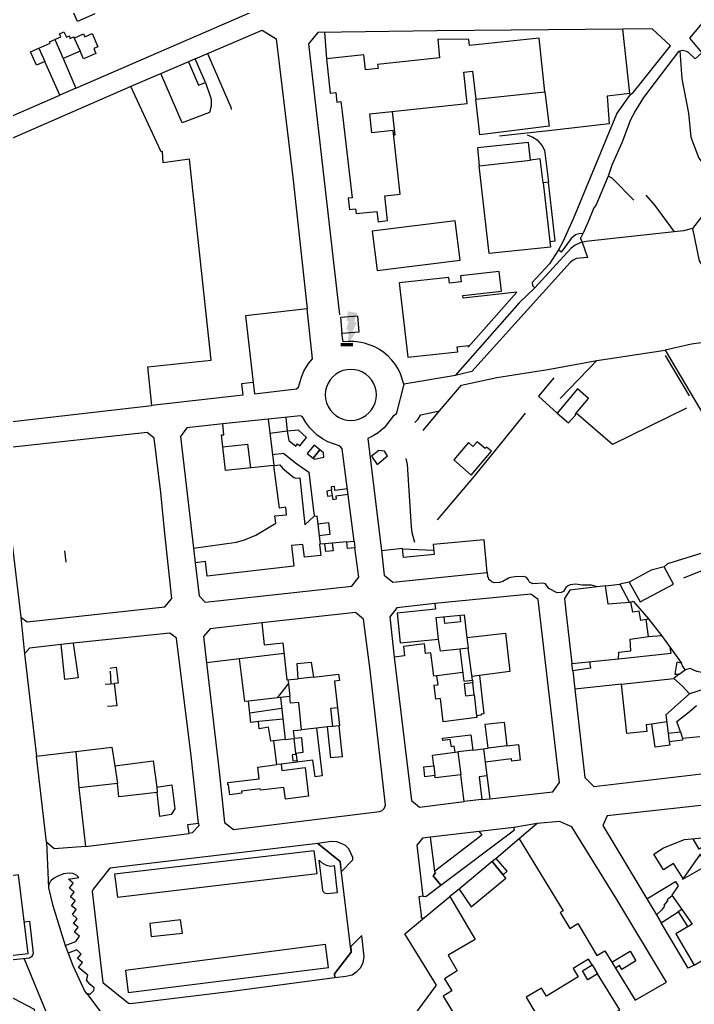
# Model space of a CAD drawing. Header units: millimetres. Extents: x 487814 to 495125, y 4392873 to 4398925.
# Drawn here: x 492548.7 to 492807.4, y 4397227.4 to 4397605 of the extents above; entities that cross this region are included whole.
import ezdxf

# ---------------------------------------------------------------- set-up
doc = ezdxf.new("R2010")
doc.units = ezdxf.units.MM
doc.layers.add('Cartografia_Base', color=8, linetype='Continuous')
doc.layers.add('Centro_de_Distribucion_indicador_pres', color=100, linetype='Continuous')

# ---------------------------------------------------------------- blocks, each defined once
blk = doc.blocks.new('PRES_BT')
blk.add_hatch(color=1).paths.add_polyline_path([(0.271, 0.546), (-0.14, 0.616), (-0.204, 0.193), (-0.118, 0.193), (-0.21, -0.175), (-0.115, -0.23), (-0.152, -0.853), (0.201, -0.285), (0.072, -0.252), (0.247, 0.135), (0.127, 0.172)])
at = {"color": 1, "lineweight": 200}
blk.add_line((-0.451, -0.837), (0.071, -0.837), dxfattribs=at)

msp = doc.modelspace()

# ---------------------------------------------------------------- linework, layer by layer
at = {"layer": 'Cartografia_Base'}
for p, q in [((492782.69, 4397576.76, 123.13), (492779.95, 4397601.43, 123.17)), ((492562.16, 4397597.51, 118.38), (492565.34, 4397590.17, 119.21)), ((492569.66, 4397598.02, 118.38), (492571.9, 4397593, 118.38)), ((492665.58, 4397600.16, 119.34), (492666.41, 4397589.97, 119.45)), ((492556.09, 4397594.13, 118.38), (492558.36, 4397589.03, 118.38)), ((492613.46, 4397588.93, 118.78), (492591.35, 4397579.45, 118.8)), ((492570.26, 4397578.77, 118.23), (492564.12, 4397576.11, 118.26)), ((492782.69, 4397576.76, 123.13), (492774.03, 4397575.75, 122.28)), ((492774.03, 4397575.75, 122.28), (492774.72, 4397565.1, 121.99)), ((492777.61, 4397568.86, 122.33), (492773.89, 4397559.83, 122.18)), ((492774.72, 4397565.1, 121.99), (492752.64, 4397562.48, 121.46)), ((492752.64, 4397562.48, 121.46), (492732.75, 4397560.39, 120.49)), ((492775.75, 4397549.27, 121.25), (492774.39, 4397545.06, 121.04)), ((492763.77, 4397521.08, 121.67), (492764.64, 4397522.96, 121.73)), ((492746.22, 4397502.14, 119.16), (492740.22, 4397496.45, 118.66)), ((492770.07, 4397474.3, 120.6), (492796.29, 4397478.33, 122.55)), ((492796.27, 4397476.3, 123.32), (492805.48, 4397460.74, 123.56)), ((492755.95, 4397459.69, 120.76), (492770.07, 4397474.3, 120.6)), ((492722.14, 4397470.12, 117.08), (492715.7, 4397468.58, 117.19)), ((492696.03, 4397465.29, 114.53), (492693.05, 4397453.67, 114.05)), ((492703.39, 4397447.45, 117.81), (492709.74, 4397455.01, 118.09)), ((492643.94, 4397451.8, 116.07), (492626.56, 4397449.99, 116.08)), ((492668.6, 4397404.3, 112.64), (492665.77, 4397404.05, 112.58)), ((492676.96, 4397405.05, 115.99), (492677.29, 4397402.45, 115.99)), ((492565.86, 4397401.34, 114.05), (492566.42, 4397396.93, 113.95)), ((492615.36, 4397402.27, 114.66), (492616.01, 4397396.74, 114.65)), ((492695.48, 4397402.03, 116.27), (492707.46, 4397401.58, 116.38)), ((492727.99, 4397393.01, 115.56), (492728.1, 4397391.64, 112.56)), ((492782.44, 4397389.27, 117.04), (492778.81, 4397388.57, 116.93)), ((492549.17, 4397375.91, 113.99), (492550.51, 4397361.74, 113.88)), ((492788.89, 4397374.97, 117.5), (492789.89, 4397375.26, 117.5)), ((492789.89, 4397375.26, 117.5), (492794.8, 4397368.77, 115.62)), ((492720.23, 4397368.1, 116.5), (492720.75, 4397363.99, 116.79)), ((492789.85, 4397368.43, 115.26), (492794.8, 4397368.77, 115.62)), ((492794.8, 4397368.77, 115.62), (492798.18, 4397364.22, 115.57)), ((492569.19, 4397365.87, 120.1), (492564.6, 4397365.35, 120.5)), ((492798.18, 4397364.22, 115.57), (492802.54, 4397358.22, 115.57)), ((492650.08, 4397361.93, 115.64), (492633.03, 4397359.85, 115.64)), ((492583.37, 4397355.19, 114.84), (492583.65, 4397350.34, 115.24)), ((492760.87, 4397355.32, 114.29), (492761.54, 4397348.26, 114.29)), ((492651.57, 4397351.84, 115.19), (492651.76, 4397350.29, 115.2)), ((492661.36, 4397352.85, 117.4), (492655.55, 4397352.15, 115.69)), ((492718.6, 4397354.69, 113.81), (492708.74, 4397353.33, 113.81)), ((492725.03, 4397353.49, 117.56), (492722.13, 4397353.12, 117.56)), ((492722.3, 4397351.69, 114.99), (492722.43, 4397350.69, 114.97)), ((492779.49, 4397350.2, 117.87), (492799.57, 4397352.37, 115.32)), ((492801.62, 4397354.03, 115.42), (492799.57, 4397352.37, 115.32)), ((492581.45, 4397350.22, 115.24), (492583.65, 4397350.34, 115.24)), ((492583.65, 4397350.34, 115.24), (492584.99, 4397350.41, 115.24)), ((492647.53, 4397344.9, 117.47), (492636.41, 4397343.69, 117.5)), ((492722.99, 4397346.04, 114.87), (492723.95, 4397338.04, 114.44)), ((492649.14, 4397340.77, 116.02), (492636.93, 4397338.99, 115.76)), ((492649.71, 4397336.8, 116.28), (492640.25, 4397335.8, 116.17)), ((492662.55, 4397333.31, 117.21), (492656.84, 4397332.69, 115.66)), ((492668.82, 4397333.99, 118.9), (492666.75, 4397333.77, 118.35)), ((492796.83, 4397335.72, 113.43), (492791.12, 4397334.87, 113.81)), ((492650.56, 4397328.97, 113.06), (492646.2, 4397328.45, 112.55)), ((492797.4, 4397331.4, 114.7), (492797.81, 4397328.09, 114.72)), ((492802.12, 4397331.89, 113.93), (492802.83, 4397329.32, 113.93)), ((492726.55, 4397325.37, 113.91), (492727.2, 4397320.2, 113.91)), ((492735.53, 4397326.47, 114.73), (492728.3, 4397325.58, 114.26)), ((492570.2, 4397324.35, 113.5), (492571.36, 4397310.38, 113.04)), ((492654.48, 4397323.7, 113.25), (492654.54, 4397323.2, 113.25)), ((492715.76, 4397324.05, 113.48), (492716.74, 4397324.17, 113.2)), ((492722.48, 4397324.87, 113.88), (492716.74, 4397324.17, 113.2)), ((492716.74, 4397324.17, 113.2), (492717.86, 4397315.45, 113.2)), ((492585.14, 4397318.8, 113.13), (492586.18, 4397312.09, 113.05)), ((492648.93, 4397319.53, 114.34), (492647.32, 4397319.34, 114.38)), ((492655.12, 4397320.93, 113.25), (492655.18, 4397320.3, 113.25)), ((492707.49, 4397318.9, 113.66), (492707.94, 4397315.11, 113.66)), ((492601.35, 4397310.7, 116.02), (492601.39, 4397308.62, 116.02)), ((492725.99, 4397305.89, 113), (492719.16, 4397305.16, 112.69)), ((492747.18, 4397296.73, 110.36), (492738.17, 4397295.21, 110.6)), ((492724.9, 4397293.65, 113.53), (492706.3, 4397291.46, 113.59)), ((492559.04, 4397289.5, 113.95), (492559.72, 4397272.01, 112.79)), ((492740.3, 4397290.9, 113.22), (492731.41, 4397283.33, 113.22)), ((492717.21, 4397271.54, 113.63), (492713.68, 4397268.74, 116.38)), ((492789.19, 4397267.83, 113.63), (492792.92, 4397261.66, 113.8)), ((492802.59, 4397263.79, 112.42), (492801.19, 4397262.86, 112.42)), ((492801.19, 4397262.86, 112.42), (492804.87, 4397257.1, 112.37)), ((492566.2, 4397249.94, 112.34), (492567.29, 4397246.99, 112.33)), ((492550.44, 4397244.86, 116.47), (492563.57, 4397213.08, 111.69)), ((492768.25, 4397242.47, 114.03), (492770.35, 4397239.06, 114.32)), ((492775.82, 4397243.47, 115.07), (492777.19, 4397241.24, 114.87)), ((492574.27, 4397231.62, 111.84), (492586.97, 4397214.9, 111.2))]:
    msp.add_line(p, q, dxfattribs=at)
for points in [[(492577.55, 4397607.3, 117.04), (492570.82, 4397604.35, 116.79), (492564.32, 4397619.33, 116.69)], [(492530.8, 4397561.64, 115.4), (492564.12, 4397576.11, 115.93), (492558.36, 4397589.03, 116.4), (492555.14, 4397587.59, 116.3), (492552.87, 4397592.69, 116.4), (492560.4, 4397596.05, 116.56), (492560.15, 4397596.61, 116.56), (492564.44, 4397598.52, 116.65), (492563.95, 4397599.63, 116.66), (492565.69, 4397600.41, 116.69), (492566.61, 4397598.35, 116.66), (492567.86, 4397598.91, 116.67), (492567.99, 4397597.8, 116.65), (492569.48, 4397598.43, 116.71), (492569.66, 4397598.02, 116.71), (492573.17, 4397599.59, 116.84), (492573.66, 4397598.5, 116.85), (492576.47, 4397599.72, 116.96), (492578.65, 4397594.68, 116.79), (492577.12, 4397594.02, 116.74), (492577.94, 4397592.12, 116.67), (492573.24, 4397590.01, 116.52), (492571.9, 4397593, 116.63), (492565.34, 4397590.17, 116.5), (492570.26, 4397578.77, 116.03), (492641.52, 4397609.71, 117.93)], [(492838.91, 4397584.64, 125.18), (492821.61, 4397603.87, 125.71), (492816.33, 4397610.03, 125.71), (492815.79, 4397610.09, 125.74), (492805.51, 4397597.92, 125.65), (492810.32, 4397592.34, 125.18), (492807.77, 4397589.99, 124.31), (492805.13, 4397592.52, 124.55), (492804.44, 4397592.91, 124.49), (492802.88, 4397593.23, 124.37), (492801.29, 4397592.9, 124.23), (492787.97, 4397575.22, 123.86), (492784.87, 4397570.17, 123.18), (492782.98, 4397566.6, 123.23), (492779.63, 4397557.84, 123.6), (492775.75, 4397549.27, 123.23)], [(492616.06, 4397590.04, 118.78), (492641.69, 4397601.03, 118.76), (492647.05, 4397597.72, 118.79), (492653.42, 4397544.64, 117.81), (492658.91, 4397494.1, 115.63)], [(492779.95, 4397601.43, 123.17), (492708.63, 4397600.74, 121.54), (492662.99, 4397600.13, 119.7), (492659.45, 4397595.76, 119.7), (492671.36, 4397491.86, 116.96)], [(492777.61, 4397568.86, 122.33), (492782.93, 4397576.4, 123.44), (492784.08, 4397577.29, 123.44), (492798.22, 4397595.08, 124.49), (492791.28, 4397601.54, 124.34), (492779.95, 4397601.43, 123.17)], [(492672.38, 4397569.52, 117.55), (492676.21, 4397536.76, 117.33), (492674.7, 4397536.58, 117.25), (492675.21, 4397532.2, 116.79), (492677.55, 4397532.47, 116.92), (492677.76, 4397530.67, 116.72), (492685.71, 4397531.53, 117.37), (492686.13, 4397527.57, 117.38), (492689.78, 4397527.96, 117.75), (492688.75, 4397537.51, 117.82), (492694.59, 4397538.14, 117.85), (492691.94, 4397562.58, 117.84), (492683.81, 4397561.7, 117.7), (492683.03, 4397568.92, 117.74), (492720.3, 4397572.95, 118.35), (492719.01, 4397584.89, 118.3), (492722.32, 4397585.25, 118.37), (492723.57, 4397574.57, 118.63), (492750.06, 4397577.35, 120.64), (492747.9, 4397597.99, 120.53), (492721.16, 4397595.18, 118.42), (492720.92, 4397597.43, 118.5), (492709.01, 4397597.52, 118.66), (492709.74, 4397590.42, 118.41), (492685.96, 4397587.85, 118.64), (492686.12, 4397586.37, 118.59), (492681.3, 4397585.85, 118.64), (492680.69, 4397591.52, 118.84), (492666.41, 4397589.97, 118.55), (492667.83, 4397576.92, 117.57), (492669.91, 4397577.15, 117.67), (492670.31, 4397573.46, 117.52), (492671.9, 4397573.63, 117.55), (492672.38, 4397569.52, 117.55)], [(492617.32, 4397579.89, 116.27), (492619.92, 4397581, 116.44), (492616.06, 4397590.04, 116.72), (492613.46, 4397588.93, 116.4), (492617.32, 4397579.89, 116.27)], [(492620.72, 4397592.04, 117.3), (492629.65, 4397571.49, 116.05), (492629.76, 4397570.61, 116.03)], [(492801.85, 4397593.09, 123.47), (492802.69, 4397582.31, 123.96), (492805.24, 4397569.22, 124.29), (492806.13, 4397559.95, 124.3), (492809.17, 4397551.95, 124.29), (492813.75, 4397545.85, 124.24), (492819.37, 4397541.26, 124.28)], [(492619.92, 4397581, 118.19), (492622.18, 4397574.51, 118.02), (492622.11, 4397571.84, 117.98), (492621.52, 4397569.51, 117.98), (492610.97, 4397565.51, 117.17), (492602.86, 4397584.38, 117.21)], [(492536.49, 4397555.52, 115.35), (492530.1, 4397552.82, 115.28), (492528.84, 4397550.68, 115.18), (492540.41, 4397452.09, 114.59), (492542.64, 4397450.49, 114.58), (492599.38, 4397457, 114.03), (492597.81, 4397471.85, 114.33), (492622.18, 4397474.43, 114.12), (492613.83, 4397551.55, 115.46), (492603.68, 4397550.1, 115.39), (492603.44, 4397554.46, 115.46), (492602.95, 4397554.4, 115.46), (492591.35, 4397579.45, 116.01), (492536.49, 4397555.52, 115.35)], [(492750.06, 4397577.35, 119.51), (492751.75, 4397564.17, 121.68), (492725.16, 4397560.94, 119.49), (492723.57, 4397574.57, 119.49)], [(492691.59, 4397569.85, 121.2), (492692.58, 4397560.74, 121.2), (492692.15, 4397560.69, 121.2)], [(492743.3, 4397560.87, 120.87), (492745.54, 4397559.99, 120.82), (492747.15, 4397558.9, 120.79), (492749.09, 4397556.72, 120.74), (492749.98, 4397554.99, 120.71), (492751.45, 4397542.7, 119.92)], [(492773.89, 4397559.83, 122.18), (492761.12, 4397528.88, 120.75), (492757, 4397519.8, 120.12), (492755.3, 4397516.75, 119.9)], [(492724.88, 4397549.03, 118.45), (492744.58, 4397551.2, 119.9), (492743.78, 4397557.96, 120.31), (492724.25, 4397555.9, 118.45), (492724.88, 4397549.03, 118.45)], [(492832.59, 4397558.23, 124.79), (492806.7, 4397524.97, 124.19), (492809.3, 4397512.55, 124.28), (492813.12, 4397506.85, 124.69)], [(492749.41, 4397542.49, 126.23), (492748.35, 4397551.62, 126.23), (492744.58, 4397551.2, 119.9)], [(492752.03, 4397519.95, 119.68), (492752.29, 4397517.79, 126.23), (492728.75, 4397515.32, 126.23), (492724.88, 4397549.03, 118.45)], [(492784.2, 4397535.87, 122.37), (492775.9, 4397544.24, 122.28), (492774.39, 4397545.06, 122.29), (492769.65, 4397533.79, 122.04), (492768.94, 4397532.86, 122.02), (492766.77, 4397527.55, 121.9), (492764.64, 4397522.96, 121.73)], [(492752.03, 4397519.95, 119.68), (492754.07, 4397520.19, 119.78), (492751.45, 4397542.7, 119.95), (492749.41, 4397542.49, 119.79), (492752.03, 4397519.95, 119.68)], [(492788.85, 4397537.73, 123.76), (492792.24, 4397533.83, 123.76), (492799.72, 4397523.69, 122.64)], [(492685.79, 4397508.87, 117.14), (492717.63, 4397512.81, 118.09), (492715.76, 4397527.93, 118.07), (492683.92, 4397523.99, 117.12), (492685.79, 4397508.87, 117.14)], [(492799.72, 4397523.69, 122.64), (492765.79, 4397520.01, 121.3), (492763.7, 4397519.49, 121.2), (492761.76, 4397518.58, 121.11), (492760.04, 4397517.3, 121.01), (492746.22, 4397502.14, 119.43)], [(492764.64, 4397522.96, 121.73), (492763.69, 4397522.99, 120.14), (492762.75, 4397522.82, 120.12), (492761.86, 4397522.47, 120.1), (492761.06, 4397521.94, 120.08), (492760.21, 4397521.06, 120.04), (492756.38, 4397515.93, 119.9), (492755.3, 4397516.75, 119.9)], [(492806.7, 4397524.97, 124.19), (492803.33, 4397524.08, 123.34), (492799.72, 4397523.69, 122.64)], [(492763.77, 4397521.08, 120.44), (492764.45, 4397519.72, 120.71), (492766.42, 4397513.84, 121.45)], [(492766.42, 4397513.84, 121.45), (492762.26, 4397513.4, 121.5), (492760.98, 4397512.82, 121.41), (492759.82, 4397511.96, 121.29), (492722.14, 4397470.12, 117.08)], [(492755.3, 4397516.75, 119.9), (492751.87, 4397511.39, 120.44), (492745.18, 4397504.19, 119.07)], [(492720.73, 4397479.39, 117.51), (492739.33, 4397500.5, 118.7), (492718.79, 4397498.29, 117.85), (492718.68, 4397499.26, 117.86), (492733.42, 4397500.91, 118.43), (492732.58, 4397508.51, 118.55), (492717.69, 4397506.85, 118), (492717.95, 4397504.48, 117.96), (492713.53, 4397503.95, 117.89), (492713.26, 4397506.21, 117.92), (492694.2, 4397504.09, 117.56), (492697.5, 4397475.54, 115.68), (492716.68, 4397477.65, 117.4), (492716.45, 4397479.53, 117.45), (492720.65, 4397480.01, 117.52), (492720.73, 4397479.39, 117.51)], [(492745.18, 4397504.19, 119.1), (492745.37, 4397503.04, 119.22), (492746.22, 4397502.14, 119.34)], [(492740.22, 4397496.45, 119.12), (492715.7, 4397468.58, 117.28), (492715.12, 4397468.48, 117.27), (492696.03, 4397465.29, 117.01), (492694.74, 4397469.24, 116.99), (492693.8, 4397471.1, 116.99), (492692.69, 4397472.85, 116.98), (492691.4, 4397474.49, 116.98), (492689.96, 4397475.99, 116.97), (492688.38, 4397477.34, 116.96), (492686.67, 4397478.52, 116.96), (492684.85, 4397479.53, 116.95), (492680.95, 4397480.98, 116.94), (492678.91, 4397481.4, 116.93), (492676.84, 4397481.62, 116.93), (492674.76, 4397481.63, 116.92), (492672.71, 4397481.44, 116.91), (492672.19, 4397484.75, 116.91)], [(492638.27, 4397465.88, 115.12), (492638.79, 4397461.51, 115.03), (492654.88, 4397463.51, 114.74), (492655.68, 4397464.04, 114.76), (492656.75, 4397467.97, 114.88), (492657.72, 4397470.26, 114.9), (492659.47, 4397473.13, 114.92), (492660.98, 4397474.96, 114.94), (492658.91, 4397494.1, 115.63), (492635.29, 4397491.45, 115.65), (492638.27, 4397465.88, 115.12)], [(492672.19, 4397484.75, 115.09), (492678.94, 4397485.31, 116.13), (492678.43, 4397491.35, 116.22), (492671.68, 4397490.79, 115.55), (492672.19, 4397484.75, 115.09)], [(492823.03, 4397487.25, 123.2), (492824.21, 4397485.45, 123.2), (492823.52, 4397484.81, 123.2), (492820.52, 4397483.55, 123.12), (492816.82, 4397482.58, 123.04), (492813.81, 4397481.55, 122.99), (492806.37, 4397480.54, 122.82), (492796.29, 4397478.33, 122.55)], [(492796.29, 4397478.33, 122.55), (492811.5, 4397452.63, 122.6), (492836.89, 4397467.56, 124.07)], [(492709.74, 4397455.01, 118.09), (492718.15, 4397464.84, 118.61), (492731.69, 4397467.75, 118.9), (492751.25, 4397470.83, 119.79), (492770.07, 4397474.3, 120.6)], [(492685.48, 4397461.13, 114.11), (492685.36, 4397462.66, 114.1), (492685, 4397464.15, 114.1), (492684.42, 4397465.57, 114.09), (492683.61, 4397466.88, 114.09), (492682.62, 4397468.05, 114.08), (492681.45, 4397469.05, 114.08), (492680.14, 4397469.85, 114.07), (492678.72, 4397470.44, 114.07), (492677.23, 4397470.79, 114.06), (492675.7, 4397470.91, 114.06), (492674.16, 4397470.79, 114.05), (492672.67, 4397470.44, 114.05), (492671.25, 4397469.85, 114.04), (492669.94, 4397469.05, 114.04), (492668.78, 4397468.05, 114.03), (492667.78, 4397466.88, 114.03), (492666.98, 4397465.57, 114.02), (492666.39, 4397464.15, 114.02), (492666.03, 4397462.66, 114.01), (492665.91, 4397461.13, 114.01), (492666.03, 4397459.6, 114), (492666.39, 4397458.1, 114), (492666.98, 4397456.68, 113.99), (492667.78, 4397455.37, 113.99), (492668.78, 4397454.21, 113.98), (492669.94, 4397453.21, 113.98), (492671.25, 4397452.41, 113.97), (492672.67, 4397451.82, 113.97), (492674.16, 4397451.46, 113.96), (492675.7, 4397451.34, 113.96), (492677.23, 4397451.46, 113.95), (492678.72, 4397451.82, 113.95), (492680.14, 4397452.41, 113.94), (492681.45, 4397453.21, 113.94), (492682.62, 4397454.21, 113.93), (492683.61, 4397455.37, 113.93), (492684.42, 4397456.68, 113.92), (492685, 4397458.1, 113.92), (492685.36, 4397459.6, 113.91), (492685.48, 4397461.13, 114.11)], [(492638.27, 4397465.88, 115.12), (492633.75, 4397465.36, 115.21), (492634.25, 4397460.99, 115.59), (492599.38, 4397457, 115.75)], [(492753.51, 4397467.69, 120.27), (492747.69, 4397460.64, 120.31), (492754.88, 4397454.06, 120.55)], [(492759.18, 4397450.41, 119.7), (492761.83, 4397453.37, 119.81), (492761.92, 4397453.97, 119.8), (492766.89, 4397459.68, 119.99), (492762.64, 4397463.4, 119.68), (492754.88, 4397454.06, 119.39), (492759.18, 4397450.41, 119.7)], [(492693.05, 4397453.67, 114.05), (492692.44, 4397453.41, 114.03), (492691.94, 4397452.98, 114.02), (492688.47, 4397448.47, 113.74), (492688, 4397448.05, 113.64), (492686.19, 4397446.62, 113.54), (492684.24, 4397445.39, 113.44), (492682.26, 4397444.39, 113.35), (492687.49, 4397401.35, 112.66)], [(492700.27, 4397450.49, 115.85), (492701.39, 4397451.73, 115.85), (492702.5, 4397453.52, 115.85), (492709.74, 4397455.01, 118.09)], [(492742.51, 4397454.1, 119.54), (492734.65, 4397444.23, 119.25), (492722.3, 4397429.21, 118.78), (492708.75, 4397413.14, 118.13)], [(492804.38, 4397456.04, 122.8), (492776.09, 4397442.04, 122.16), (492762.1, 4397454.17, 121.97)], [(492626.56, 4397449.99, 113.69), (492612.76, 4397448.55, 113.83), (492610.36, 4397445.2, 113.56), (492615.36, 4397402.27, 113.21), (492631.81, 4397404.65, 113.07), (492634.93, 4397405.55, 113.06), (492639.28, 4397407.27, 113.06), (492646.9, 4397411.86, 113.16), (492646.59, 4397414.69, 113.33), (492651.08, 4397415.15, 113.26), (492650.78, 4397418.02, 113.44), (492648.28, 4397417.7, 113.48), (492646.2, 4397434.05, 113.42), (492627.58, 4397432.09, 113.06), (492626.09, 4397445.75, 113.5), (492626.99, 4397445.85, 113.49), (492626.56, 4397449.99, 113.69)], [(492674.16, 4397404.8, 112.53), (492676.96, 4397405.05, 112.47), (492672.31, 4397440.46, 113.29), (492671.9, 4397441.13, 113.28), (492671.27, 4397441.61, 113.29), (492666.93, 4397443.16, 113.34), (492664.83, 4397444.31, 113.36), (492662.82, 4397445.74, 113.38), (492659.97, 4397448.54, 113.4), (492658.46, 4397450.58, 113.4), (492657.21, 4397452.72, 113.4), (492656.38, 4397453.09, 113.41), (492643.94, 4397451.8, 113.47), (492646.2, 4397434.05, 113.42), (492648.49, 4397434.3, 113.49), (492649.63, 4397432.83, 113.55), (492653.85, 4397429.47, 113.63), (492654.6, 4397429.13, 113.63), (492656.08, 4397429.27, 113.64), (492658.08, 4397411.24, 112.87), (492661.64, 4397414.65, 113.07), (492662.63, 4397414.77, 113.05), (492663.94, 4397403.89, 112.56)], [(492650.78, 4397452.5, 113.41), (492651.33, 4397447.15, 113.45), (492644.63, 4397446.35, 113.34)], [(492551.53, 4397374.09, 113.79), (492604.37, 4397379.89, 113.34), (492607.05, 4397383.05, 113.32), (492604.33, 4397407.96, 113.11), (492602.79, 4397423.63, 113.11), (492600.3, 4397444.55, 113.27), (492597.57, 4397446.76, 113.75), (492543.83, 4397440.81, 114.39), (492541.71, 4397438.31, 114.42), (492549.17, 4397375.91, 113.96), (492551.53, 4397374.09, 113.79)], [(492654.58, 4397441.46, 113.55), (492655.25, 4397442.29, 113.56), (492656.13, 4397441.58, 113.58), (492658.72, 4397444.79, 113.53), (492655.58, 4397447.56, 113.53), (492651.33, 4397447.15, 113.45), (492651.89, 4397443.63, 113.49), (492654.58, 4397441.46, 113.55)], [(492626.6, 4397441.14, 115.04), (492636.12, 4397442.19, 115.03), (492637.22, 4397433.11, 115.24)], [(492721.86, 4397430.39, 118.51), (492729.58, 4397439.49, 118.9), (492727.67, 4397441.06, 118.82), (492727.26, 4397440.58, 118.8), (492724.17, 4397443.13, 118.68), (492722.52, 4397441.37, 118.6), (492720.82, 4397442.85, 118.53), (492715.24, 4397436.26, 118.24), (492721.86, 4397430.39, 118.51)], [(492645.67, 4397438.2, 113.42), (492649.83, 4397438.72, 113.48), (492654.45, 4397435.01, 113.59), (492659.63, 4397431.5, 113.49), (492661.64, 4397414.65, 112.9)], [(492661.23, 4397436.82, 113.46), (492663.84, 4397440, 113.41), (492661.61, 4397441.83, 113.46), (492659, 4397438.65, 113.51), (492661.23, 4397436.82, 113.46)], [(492661.61, 4397436.47, 113.46), (492665.35, 4397437.2, 113.38), (492665.22, 4397438.91, 113.39), (492663.84, 4397440, 113.41), (492661.23, 4397436.82, 113.46), (492661.61, 4397436.47, 113.46)], [(492685.83, 4397434.45, 117.25), (492689.74, 4397437.79, 117.25), (492688.65, 4397439.52, 117.25), (492686.42, 4397439.84, 117.25), (492683.56, 4397437.6, 117.25), (492685.83, 4397434.45, 117.25)], [(492696.73, 4397436.78, 116.69), (492697.34, 4397434.47, 117.82), (492698.88, 4397410.57, 117.37), (492699.13, 4397408.31, 117.08), (492700.07, 4397404.59, 116.86)], [(492668.61, 4397422.54, 113.15), (492668.31, 4397424.53, 113.25), (492666.46, 4397424.25, 113.27), (492666.76, 4397422.26, 113.17), (492668.61, 4397422.54, 113.15)], [(492674.37, 4397425.09, 113.17), (492669.62, 4397424.41, 113.22), (492669.38, 4397426.01, 113.27), (492668.12, 4397425.82, 113.3), (492668.31, 4397424.53, 113.25)], [(492674.65, 4397422.9, 113.07), (492669.95, 4397422.22, 113.11), (492670.12, 4397421.08, 113.06), (492668.86, 4397420.89, 113.07), (492668.61, 4397422.54, 113.15)], [(492663, 4397411.68, 112.74), (492667.15, 4397412.17, 112.7), (492667.7, 4397407.58, 112.56), (492663.57, 4397407.09, 112.56)], [(492865.04, 4397413.44, 122.02), (492862.68, 4397412.71, 121.38), (492837.05, 4397408.62, 120.86), (492835.42, 4397408.25, 120.86), (492797.18, 4397396.27, 119.87), (492795.81, 4397395.19, 120.37)], [(492620, 4397397.2, 113.08), (492616.01, 4397396.74, 113.17), (492617.48, 4397384.09, 113.08), (492619.79, 4397381.64, 113.09), (492676.06, 4397387.8, 112.51), (492678.74, 4397391.24, 112.58), (492677.29, 4397402.45, 112.61), (492674.39, 4397402.2, 112.67), (492674.16, 4397404.8, 112.53), (492668.6, 4397404.3, 112.64), (492668.94, 4397401.34, 112.59), (492666.09, 4397401.02, 112.54), (492665.77, 4397404.05, 112.58), (492663.65, 4397403.86, 112.56), (492664.18, 4397399.57, 112.57), (492657.87, 4397398.89, 112.64), (492657.33, 4397403.8, 112.63), (492652.96, 4397403.3, 112.68), (492653.85, 4397395.4, 112.69), (492620.64, 4397391.65, 113.06), (492620, 4397397.2, 113.08)], [(492691.8, 4397389.23, 112.57), (492727.99, 4397393.01, 115.56), (492726.8, 4397405.52, 117.75), (492707.27, 4397403.7, 115.57), (492707.62, 4397399.85, 114.72), (492695.85, 4397398.74, 113.06), (492695.46, 4397402.24, 113.82), (492687.49, 4397401.35, 112.66), (492688.54, 4397391.93, 112.58), (492691.8, 4397389.23, 112.57)], [(492843.83, 4397406.31, 119.02), (492825.15, 4397399.63, 118.46), (492803.21, 4397390.78, 117.81)], [(492786.7, 4397381.69, 116.19), (492799.4, 4397388.57, 117.03), (492795.81, 4397395.19, 117.72), (492790.89, 4397393.85, 117.54), (492782.44, 4397389.27, 117.04), (492786.7, 4397381.69, 116.19)], [(492770.18, 4397387.51, 119.54), (492767.97, 4397388.17, 119.54), (492764.37, 4397388.08, 119.54), (492761.91, 4397388.52, 119.54), (492759.76, 4397388.26, 119.54), (492758.75, 4397387.82, 119.54), (492758.14, 4397387.29, 119.29), (492757.21, 4397385.71, 119.29), (492756.38, 4397385.27, 119.29), (492754.84, 4397385.14, 119.29), (492751.68, 4397386.85, 119.29), (492750.36, 4397388.65, 119.29), (492749.4, 4397388.96, 119.29), (492745.49, 4397388.7, 119.29), (492744.17, 4397389.31, 119.29), (492743.73, 4397390.37, 119.29), (492742.94, 4397391.16, 119.29), (492741.76, 4397391.42, 119.29), (492738.55, 4397391.33, 115.38), (492736.97, 4397391.07, 115.38), (492736.14, 4397390.81, 115.38), (492733.94, 4397389.53, 115.38), (492732.71, 4397389.14, 115.38), (492730.65, 4397389.09, 115.38), (492729.81, 4397389.36, 115.38), (492729.07, 4397389.88, 115.38), (492728.67, 4397390.28, 115.38), (492728.45, 4397391.07, 115.38), (492728.1, 4397391.64, 115.38)], [(492758.14, 4397378.16, 112.57), (492760.47, 4397358.09, 111.99), (492778.35, 4397359.88, 113.78), (492778.43, 4397362.46, 114.01), (492783.12, 4397362.98, 113.99), (492782.79, 4397367.39, 114.5), (492789.85, 4397368.43, 114.59), (492788.89, 4397374.97, 115.38), (492786.89, 4397374.6, 115.33), (492786.24, 4397378.18, 115.77), (492783.84, 4397377.74, 115.71), (492783.11, 4397381.68, 116.19), (492782.5, 4397381.44, 116.16), (492774.34, 4397380.88, 116.67), (492773.41, 4397387.91, 118.01), (492759.67, 4397386.24, 119.61), (492757.58, 4397383.02, 120.49), (492758.14, 4397378.16, 112.57)], [(492773.41, 4397387.91, 120.25), (492778.81, 4397388.57, 121.52), (492782.5, 4397381.44, 119.04)], [(492728.95, 4397306.21, 110.58), (492753.12, 4397308.9, 110.26), (492755.71, 4397312.47, 110.28), (492747.51, 4397382.59, 113.58), (492744.73, 4397384.75, 113.58), (492707.94, 4397381.05, 112.34), (492708.15, 4397378.89, 112.51), (492693.47, 4397377.41, 112.3), (492694.61, 4397366.02, 111.95), (492709.3, 4397367.49, 113.21), (492708.47, 4397375.72, 112.76), (492719.12, 4397376.8, 113.02), (492720.23, 4397368.1, 113.31), (492734.99, 4397369.76, 113.26), (492736.64, 4397354.98, 112.15), (492725.03, 4397353.49, 112.16), (492726.76, 4397338.75, 111.39), (492725.65, 4397338.62, 111.38), (492725.7, 4397338.25, 111.36), (492723.95, 4397338.04, 111.36), (492724.04, 4397337.37, 111.34), (492711.11, 4397335.77, 111.51), (492710.02, 4397344.61, 111.68), (492708.26, 4397344.39, 111.67), (492707.61, 4397349.74, 111.74), (492709.16, 4397349.93, 111.75), (492708.74, 4397353.33, 111.86), (492707.5, 4397353.18, 111.79), (492706.4, 4397362.23, 112.54), (492704.39, 4397361.99, 112.29), (492703.95, 4397365.62, 112.63), (492695.85, 4397364.63, 111.93), (492696.29, 4397361, 111.88), (492692.26, 4397360.51, 111.86), (492698.98, 4397305.52, 111.04), (492702.01, 4397303, 110.92), (492719.16, 4397305.16, 110.71), (492717.86, 4397315.45, 110.95), (492708.05, 4397314.22, 111.08), (492707.94, 4397315.11, 111.1), (492704.09, 4397314.62, 111.15), (492703.73, 4397318.49, 111.25), (492707.49, 4397318.9, 111.19), (492707, 4397322.99, 111.29), (492715.76, 4397324.05, 111.18), (492715.31, 4397326.34, 111.24), (492714.34, 4397326.1, 111.24), (492713.85, 4397329, 111.32), (492711.01, 4397328.52, 111.35), (492710.85, 4397329.43, 111.37), (492721.76, 4397330.77, 111.24), (492722.48, 4397324.87, 111.09), (492728.3, 4397325.58, 111.02), (492727.22, 4397334.8, 111.24), (492734.45, 4397335.65, 111.27), (492735.53, 4397326.47, 110.92), (492739.93, 4397326.98, 110.89), (492740.67, 4397321.02, 110.73), (492737.48, 4397320.62, 110.77), (492737.37, 4397321.47, 110.79), (492727.2, 4397320.2, 110.92), (492728.95, 4397306.21, 110.58)], [(492783.11, 4397381.68, 118.37), (492783.91, 4397381.99, 117.53), (492789.89, 4397375.26, 117.5)], [(492707.94, 4397381.05, 119.02), (492693.33, 4397379.45, 118.42), (492690.64, 4397375.97, 118.42), (492692.26, 4397360.51, 118.42)], [(492640.25, 4397335.8, 111.71), (492637.33, 4397335.46, 111.75), (492636.41, 4397343.69, 111.81), (492635.02, 4397343.54, 111.9), (492633.03, 4397359.85, 112), (492620.34, 4397358.41, 112.8), (492625.16, 4397316.7, 112.24), (492627.25, 4397297.05, 111.99), (492630.66, 4397294.39, 112), (492686.72, 4397301.3, 111.24), (492687.72, 4397301.67, 111.23), (492688.51, 4397302.41, 111.23), (492689, 4397303.78, 111.24), (492683.05, 4397355.58, 111.86), (492680.56, 4397375.13, 112.09), (492677.48, 4397377.66, 112.2), (492641.51, 4397373.72, 112.56), (492642.44, 4397365.21, 111.96), (492649.64, 4397365.99, 111.97), (492651.19, 4397351.81, 111.86), (492655.55, 4397352.15, 111.87), (492655.09, 4397358.1, 111.92), (492660.51, 4397358.62, 111.93), (492661.36, 4397352.85, 111.88), (492670.98, 4397354.04, 111.89), (492671.3, 4397351.57, 111.86), (492669.45, 4397351.34, 111.86), (492671.39, 4397334.27, 111.66), (492671.12, 4397334.24, 111.66), (492672.42, 4397322.32, 111.51), (492667.98, 4397321.92, 111.53), (492666.75, 4397333.77, 111.67), (492662.55, 4397333.31, 111.68), (492664.75, 4397314.94, 111.46), (492661.96, 4397314.59, 111.46), (492661.17, 4397321.04, 111.54), (492648.93, 4397319.53, 111.57), (492649.24, 4397317.09, 111.54), (492658.15, 4397318.2, 111.52), (492659.52, 4397307.2, 111.42), (492650.6, 4397306.08, 111.54), (492650.04, 4397310.57, 111.47), (492641.01, 4397309.46, 111.6), (492640.94, 4397310.04, 111.59), (492633.81, 4397309.15, 111.81), (492633.92, 4397308.34, 111.8), (492629.27, 4397307.76, 111.99), (492628.8, 4397311.53, 112.04), (492628.58, 4397311.5, 112.05), (492628.47, 4397312.5, 112.06), (492640.52, 4397313.79, 111.56), (492640.04, 4397318.28, 111.6), (492647.32, 4397319.34, 111.58), (492646.2, 4397328.45, 111.66), (492645.02, 4397328.3, 111.66), (492644.14, 4397333.64, 111.7), (492640.56, 4397333.04, 111.69), (492640.25, 4397335.8, 111.71)], [(492717.49, 4397376.64, 116.24), (492717.76, 4397374.03, 116.24), (492711.75, 4397373.42, 116.24), (492711.49, 4397376.03, 116.24)], [(492641.51, 4397373.72, 116.2), (492621.78, 4397371.44, 114.78), (492619.24, 4397368.44, 114.78), (492620.34, 4397358.41, 117.15)], [(492573.96, 4397287.94, 118), (492613.64, 4397292.93, 112.25), (492613.21, 4397296.37, 112.3), (492617.29, 4397296.88, 112.26), (492614.51, 4397322.71, 112.54), (492608.87, 4397367.77, 113.05), (492606.28, 4397369.77, 113.12), (492569.19, 4397365.87, 113.78), (492571.11, 4397352.58, 113.68), (492565.98, 4397351.94, 113.77), (492564.6, 4397365.35, 113.82), (492552.5, 4397363.99, 113.94), (492550.51, 4397361.74, 113.96), (492555.13, 4397322.57, 113.77), (492584.02, 4397325.98, 113.22), (492585.14, 4397318.8, 113.13), (492599.92, 4397320.8, 112.84), (492601.35, 4397310.7, 112.72), (492607.01, 4397311.51, 112.61), (492608.25, 4397302.32, 112.5), (492606.86, 4397300.15, 112.48), (492602.48, 4397299.44, 112.48), (492601.39, 4397308.62, 112.7), (492586.74, 4397307.01, 112.85), (492586.18, 4397312.09, 113.05), (492571.36, 4397310.38, 113.04), (492573.96, 4397287.94, 118)], [(492717.52, 4397363.6, 114.47), (492710.02, 4397362.78, 114.47), (492709.3, 4397367.49, 114.47)], [(492719.01, 4397351.3, 112.04), (492722.3, 4397351.69, 112.03), (492720.75, 4397363.99, 113.17), (492717.52, 4397363.6, 113.17), (492719.01, 4397351.3, 112.04)], [(492778.35, 4397359.88, 115.24), (492798.52, 4397362.09, 115.52), (492798.18, 4397364.22, 115.57)], [(492829.88, 4397365.31, 115.6), (492831.22, 4397361.68, 115.5), (492832.82, 4397352.72, 115.34), (492821.18, 4397352.78, 114.7), (492816.29, 4397353.52, 115.07), (492808.43, 4397354.99, 115.38), (492805.84, 4397356.17, 115.28), (492803.86, 4397355.72, 116.13)], [(492583.23, 4397356.28, 114.84), (492585.75, 4397356.64, 114.84), (492586.49, 4397350.56, 114.84), (492584.99, 4397350.41, 115.24)], [(492767.16, 4397358.76, 114.98), (492767.6, 4397356.25, 114.98), (492760.87, 4397355.32, 114.98), (492760.47, 4397358.09, 114.98)], [(492802.54, 4397358.22, 113.36), (492800.68, 4397358.59, 113.4), (492799.94, 4397354.06, 112.86), (492801.62, 4397354.03, 112.85), (492803.86, 4397355.72, 113.06), (492802.86, 4397357.15, 113.23), (492802.54, 4397358.22, 113.36)], [(492799.57, 4397352.37, 115.32), (492802.9, 4397349.35, 115.32), (492805.58, 4397346.51, 118.02)], [(492584.99, 4397350.41, 115.24), (492586.01, 4397341.88, 115.24), (492582.32, 4397341.54, 115.24)], [(492648.68, 4397345.03, 115.2), (492647.53, 4397344.9, 115.2), (492651.76, 4397350.29, 115.2), (492652.34, 4397345.43, 115.2)], [(492722.43, 4397350.69, 111.94), (492719.1, 4397350.29, 111.95), (492719.66, 4397345.64, 111.68), (492722.99, 4397346.04, 111.71), (492722.43, 4397350.69, 111.94)], [(492792.37, 4397326.05, 111.24), (492791.12, 4397334.87, 111.79), (492788.94, 4397334.55, 111.89), (492789.21, 4397331.99, 111.8), (492781.54, 4397331.2, 112.24), (492779.49, 4397350.2, 112.96), (492761.54, 4397348.26, 111.7), (492765.37, 4397314.42, 110.71), (492768.92, 4397310.95, 110.78), (492829.77, 4397318.11, 111.29)], [(492811.62, 4397348.39, 112.36), (492805.58, 4397346.51, 112.24), (492796.46, 4397338.38, 111.85), (492797.4, 4397331.4, 111.43), (492802.12, 4397331.89, 111.51), (492800.65, 4397335.83, 111.66), (492805.5, 4397339.58, 111.88), (492808.26, 4397341.92, 112.01)], [(492654.48, 4397323.7, 111.6), (492657.46, 4397324.03, 111.59), (492656.85, 4397329.56, 111.66), (492654.1, 4397329.36, 111.67), (492653.77, 4397332.35, 111.7), (492656.84, 4397332.69, 111.69), (492655.7, 4397343.19, 111.8), (492652.62, 4397342.86, 111.79), (492652.34, 4397345.43, 111.81), (492648.68, 4397345.03, 111.8), (492650.56, 4397328.97, 111.67), (492653.87, 4397329.33, 111.67), (492654.48, 4397323.7, 111.6)], [(492671.12, 4397334.24, 113.98), (492668.82, 4397333.99, 113.98), (492668.07, 4397340.91, 113.98), (492670.6, 4397341.18, 113.98)], [(492809.54, 4397330, 111.52), (492802.83, 4397329.32, 111.42), (492802.94, 4397328.68, 111.39), (492797.81, 4397328.09, 111.33), (492797.97, 4397326.77, 111.29), (492792.37, 4397326.05, 111.24)], [(492573.96, 4397287.94, 118), (492561.91, 4397287.04, 119.65), (492559.04, 4397289.5, 119.54), (492555.13, 4397322.57, 113.77)], [(492653.47, 4397320.76, 111.57), (492655.12, 4397320.93, 111.56), (492654.89, 4397323.24, 111.59), (492653.24, 4397323.08, 111.6), (492653.47, 4397320.76, 111.57)], [(492727.84, 4397315, 113.06), (492724.95, 4397314.66, 113.06), (492725.99, 4397305.89, 113.06), (492728.95, 4397306.21, 110.58)], [(492836.58, 4397306.61, 110.8), (492773.94, 4397299.61, 110.32), (492772.29, 4397295.91, 110.29), (492789.19, 4397267.83, 109.94), (492800.17, 4397274.53, 109.95), (492801.22, 4397272.83, 109.93), (492798.76, 4397269.27, 109.91), (492806.6, 4397258.11, 109.76), (492800.34, 4397254.43, 109.76), (492807.4, 4397242.44, 109.61)], [(492617.29, 4397296.88, 112.44), (492617.41, 4397295.82, 112.28), (492614.85, 4397293.09, 112.48), (492613.64, 4397292.93, 112.49)], [(492707.93, 4397278.46, 113.6), (492708.04, 4397277.64, 113.6), (492707.32, 4397276.67, 113.6), (492710.26, 4397273.07, 113.6), (492738.43, 4397294.34, 113.52), (492738.17, 4397295.21, 113.52), (492724.9, 4397293.65, 113.52), (492725.97, 4397292.22, 113.52), (492707.93, 4397278.46, 113.6)], [(492782.76, 4397247.76, 109.68), (492785.04, 4397244.05, 109.68), (492779.66, 4397240.76, 109.68), (492778.76, 4397242.21, 109.69), (492777.19, 4397241.24, 109.69), (492784.79, 4397228.96, 109.66), (492796.81, 4397235.87, 109.65), (492777.7, 4397267.52, 109.7), (492760.5, 4397295.46, 109.81), (492755.67, 4397297.5, 110.15), (492747.18, 4397296.73, 110.36), (492740.3, 4397290.9, 110.46), (492757.11, 4397263.22, 109.74), (492755.99, 4397262.56, 109.74), (492759.64, 4397256.43, 109.73), (492762.73, 4397258.31, 109.72), (492770.03, 4397246.08, 109.7), (492773.07, 4397247.92, 109.7), (492775.82, 4397243.47, 109.69), (492782.76, 4397247.76, 109.68)], [(492707.93, 4397278.46, 113.6), (492706.3, 4397291.46, 113.6), (492703.23, 4397291.1, 113.6), (492700.95, 4397288.36, 113.6), (492703.3, 4397268.81, 113.6), (492704.42, 4397268.66, 113.6), (492710.26, 4397273.07, 113.6), (492707.32, 4397276.67, 113.6), (492708.04, 4397277.64, 113.6), (492707.93, 4397278.46, 113.6)], [(492810.93, 4397279.88, 109.95), (492802.86, 4397275.21, 109.94), (492803.12, 4397275.59, 109.95), (492799.49, 4397281.37, 110.02), (492795.62, 4397278.97, 110.02), (492791.91, 4397285.01, 110.09), (492795.62, 4397287.4, 110.1), (492803.63, 4397290.63, 110.15), (492813.11, 4397291.5, 110.22)], [(492663.06, 4397289, 111.33), (492583.3, 4397279.56, 112.58), (492576.89, 4397271.59, 112.41), (492576.53, 4397270.58, 112.41), (492580.53, 4397235.72, 111.55), (492590.49, 4397227.84, 111.19), (492591.25, 4397227.66, 111.15), (492630.09, 4397232.44, 110.62), (492669.62, 4397237.59, 110.09), (492669.42, 4397239.09, 110.08), (492675.85, 4397247.4, 110.08), (492671.55, 4397282.15, 111.26), (492663.06, 4397289, 111.33)], [(492663.06, 4397289, 111.33), (492671.55, 4397282.15, 111.26), (492672.05, 4397278.17, 111.03), (492676.52, 4397282.77, 111.18), (492676.44, 4397283.62, 111.18), (492674.96, 4397287.06, 111.2), (492673.61, 4397288.22, 111.22), (492672.05, 4397289.09, 111.25), (492670.35, 4397289.63, 111.28), (492668.16, 4397289.82, 111.33), (492663.06, 4397289, 111.33)], [(492813.85, 4397289.5, 112.12), (492809.29, 4397286.88, 111.89), (492807.01, 4397290.87, 111.89)], [(492586.24, 4397268.46, 116.09), (492662.79, 4397277.6, 116.09), (492661.59, 4397286.27, 116.09), (492585.1, 4397277.24, 116.09), (492586.24, 4397268.46, 116.09)], [(492814.33, 4397276.24, 114.25), (492809.61, 4397285, 111.62), (492803.12, 4397275.59, 112.89)], [(492670.4, 4397270.18, 111.39), (492666.58, 4397269.7, 111.28), (492665.73, 4397269.99, 111.29), (492665.11, 4397270.66, 111.3), (492664.93, 4397271.18, 111.31), (492663.6, 4397282.62, 111.98)], [(492663.6, 4397282.62, 111.98), (492664.51, 4397281.75, 111.97), (492666.21, 4397280.8, 111.95), (492667.96, 4397280.41, 111.93), (492669.25, 4397280.57, 111.39), (492670.4, 4397270.18, 111.39)], [(492721.9, 4397264.74, 113.7), (492735.17, 4397275.78, 113.7), (492729.94, 4397282.08, 113.7), (492717.21, 4397271.54, 113.7), (492721.9, 4397264.74, 113.7)], [(492734.09, 4397277.07, 113.7), (492735.64, 4397278.41, 111.41), (492731.41, 4397283.33, 111.41), (492729.94, 4397282.08, 113.7), (492734.09, 4397277.07, 113.7)], [(492530.4, 4397244.47, 114.04), (492551.98, 4397246.84, 112.88), (492548.25, 4397277.02, 115.67), (492521.54, 4397273.56, 116.92), (492510.32, 4397272.57, 116.98), (492507.24, 4397258.11, 116.46), (492508.16, 4397256.31, 116.4), (492530.4, 4397244.47, 114.04)], [(492566.2, 4397249.94, 112.34), (492570.28, 4397251.46, 112.34), (492571.65, 4397253.47, 112.34), (492569.72, 4397255.07, 112.34), (492571.13, 4397256.89, 112.34), (492569.35, 4397258.35, 112.49), (492570.81, 4397260.18, 112.49), (492568.95, 4397261.79, 112.49), (492570.37, 4397263.67, 112.49), (492568.56, 4397265.15, 112.54), (492570.01, 4397267.11, 112.69), (492568.24, 4397268.54, 112.74), (492569.59, 4397270.33, 112.74), (492567.81, 4397271.97, 112.79), (492569.17, 4397273.8, 112.79), (492567.41, 4397275.31, 112.79), (492571.38, 4397276.03, 112.74), (492570.59, 4397276.74, 112.76), (492569.67, 4397277.28, 112.77), (492569.11, 4397277.51, 112.79), (492567.71, 4397277.67, 112.79), (492565.5, 4397277.35, 112.79), (492563.06, 4397276.42, 112.79), (492561.93, 4397275.78, 112.79), (492560.86, 4397275.03, 112.79), (492560.48, 4397274.58, 112.79), (492559.9, 4397273.34, 112.79), (492559.73, 4397272.44, 112.79), (492559.72, 4397272.01, 112.79), (492561.27, 4397265.71, 112.69), (492566.2, 4397249.94, 112.34)], [(492697.85, 4397220.14, 109.55), (492708.51, 4397234.76, 109.59), (492696.46, 4397254.43, 109.63), (492713.68, 4397268.74, 110.31), (492723.43, 4397252.26, 109.98), (492712.96, 4397246.19, 109.75), (492716.51, 4397240.25, 109.66), (492711.59, 4397237.19, 109.62), (492714.48, 4397232.53, 109.63), (492711.12, 4397230.44, 109.6), (492719.5, 4397216.56, 109.61)], [(492703.3, 4397268.81, 110.6), (492701.8, 4397268.61, 110.44), (492702.68, 4397261.63, 110.6), (492702.69, 4397260.53, 109.58), (492703.18, 4397260.5, 109.58), (492703.43, 4397260.12, 110.16)], [(492798.95, 4397269, 112.42), (492797.03, 4397267.38, 112.42), (492797.19, 4397267.1, 112.42), (492795.69, 4397265.33, 112.42), (492795.92, 4397264.96, 112.42), (492794.84, 4397263.5, 112.42), (492792.92, 4397261.66, 112.42), (492794.75, 4397258.57, 112.42), (492801.19, 4397262.86, 112.42)], [(492550.47, 4397259.02, 116.47), (492552.45, 4397259.27, 116.47), (492553.83, 4397246.91, 116.47), (492553.62, 4397246.21, 116.47), (492553.2, 4397245.6, 116.47), (492552.47, 4397245.1, 116.47), (492543.9, 4397244.16, 116.47), (492543.71, 4397245.93, 116.47)], [(492599.17, 4397253.33, 111.95), (492611.12, 4397254.68, 111.75), (492610.39, 4397259.75, 112.19), (492598.59, 4397258.41, 112.09), (492599.17, 4397253.33, 111.95)], [(492807.4, 4397242.44, 111.57), (492805.09, 4397241.18, 111.57), (492794.75, 4397258.57, 111.69)], [(492669.62, 4397237.59, 110.09), (492673.81, 4397238.13, 110.03), (492676.24, 4397238.71, 110.03), (492678.05, 4397239.95, 110.03), (492679.51, 4397241.53, 110.04), (492680.43, 4397243.46, 110.05), (492680.75, 4397245.59, 110.07), (492679.93, 4397253.74, 110.49), (492675.64, 4397249.49, 110.44), (492675.85, 4397247.4, 110.08), (492669.42, 4397239.09, 110.08), (492669.62, 4397237.59, 110.09)], [(492807.4, 4397242.44, 109.61), (492826.86, 4397253.9, 109.61)], [(492495.91, 4397205.16, 115.2), (492482.14, 4397224.46, 116.48), (492499.96, 4397247.98, 116.63), (492503.29, 4397251.98, 116.6), (492517.52, 4397244.7, 115.03), (492554.21, 4397225.51, 112.22), (492555.35, 4397216.51, 112.19), (492541.54, 4397205.16, 112.32)], [(492590.36, 4397231.87, 115.64), (492667.17, 4397241.52, 115.64), (492665.99, 4397250.28, 115.64), (492589.3, 4397240.36, 115.64), (492590.36, 4397231.87, 115.64)], [(492574.72, 4397231.38, 111.84), (492575.82, 4397231.39, 111.84), (492577.14, 4397232.64, 111.69), (492577.3, 4397233.46, 111.73), (492577.24, 4397233.67, 111.74), (492575.75, 4397234.92, 111.99), (492574.35, 4397236.65, 112.24), (492574.81, 4397238.53, 112.29), (492571.3, 4397241.53, 111.99), (492572.76, 4397243.35, 111.99), (492570.86, 4397244.98, 112.04), (492572.34, 4397246.65, 112.04), (492570.67, 4397248.24, 112.34), (492567.29, 4397246.99, 112.34), (492569.07, 4397242.2, 112.14), (492573.72, 4397232.26, 111.84), (492574.13, 4397231.72, 111.84), (492574.72, 4397231.38, 111.84)], [(492767.12, 4397244.31, 109.71), (492766.87, 4397244.7, 109.71), (492760.94, 4397241.15, 109.72), (492762.92, 4397237.84, 109.71), (492750.68, 4397230.55, 109.65), (492748.87, 4397233.56, 109.68), (492742.95, 4397230.06, 109.66), (492754.5, 4397210.53, 109.53), (492778.84, 4397225.3, 109.58), (492770.35, 4397239.06, 109.7), (492766.59, 4397236.81, 109.69), (492764.54, 4397240.25, 109.71), (492768.25, 4397242.47, 109.71), (492767.12, 4397244.31, 109.71)]]:
    msp.add_polyline3d(points, dxfattribs=at)

# ---------------------------------------------------------------- block references
at = {"layer": 'Centro_de_Distribucion_indicador_pres', "xscale": 8.799999999988358, "yscale": 8.799999999813735, "zscale": 8.8}
msp.add_blockref('PRES_BT', (492675.82, 4397487.76), dxfattribs=at)

doc.saveas('drawing.dxf')
